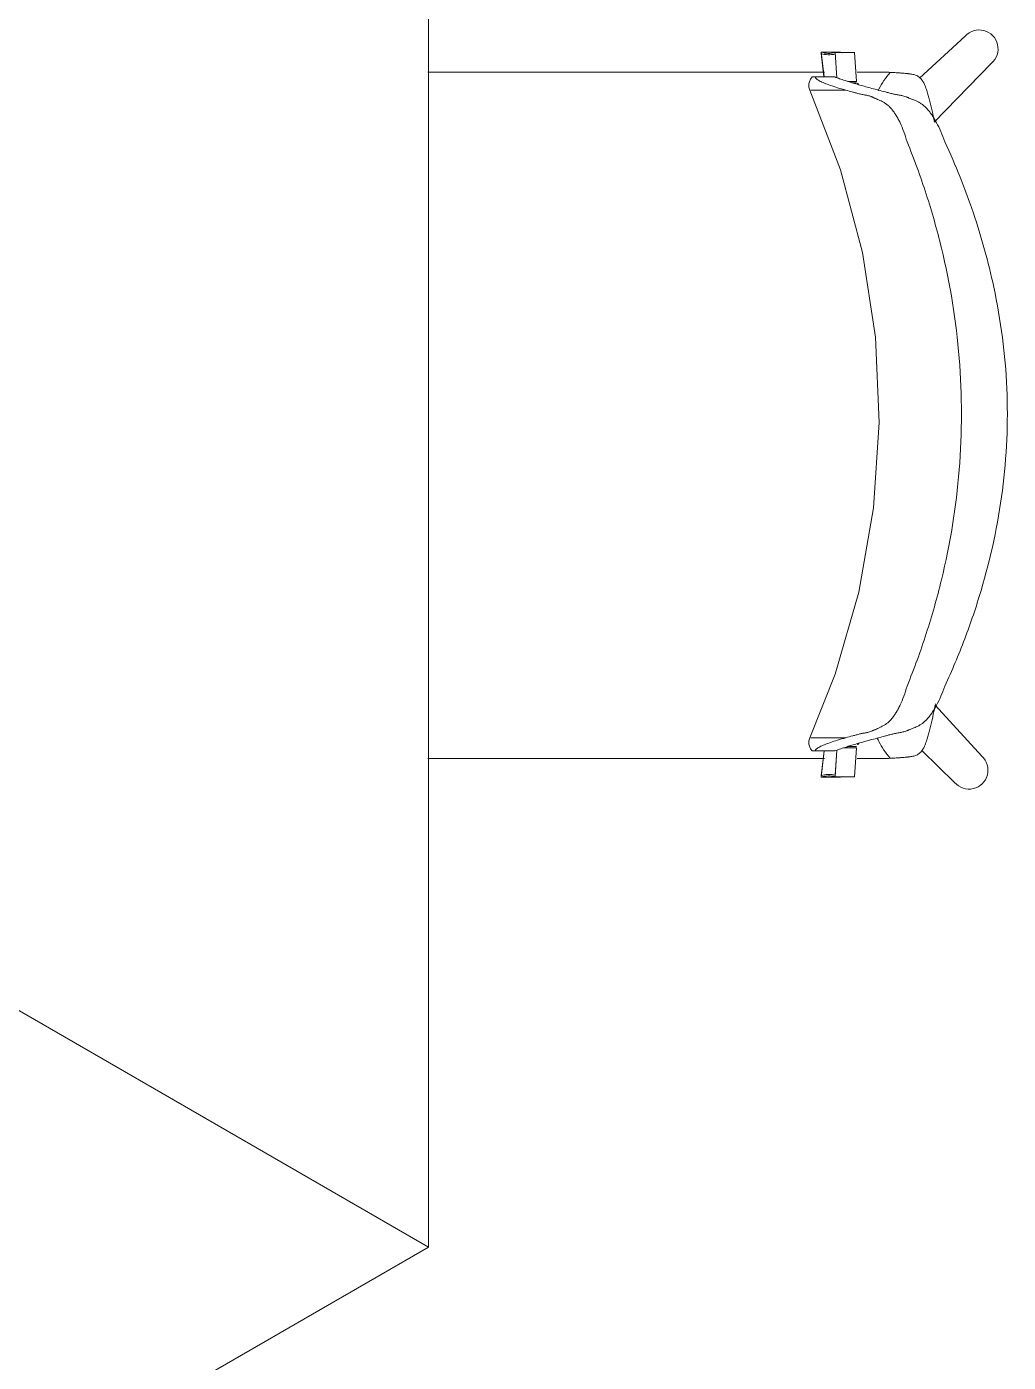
# Model space of a CAD drawing. Header units: millimetres. Extents: x 79795 to 317870, y -36033 to 97293.
# Drawn here: x 205716 to 206395, y 22138 to 23062 of the extents above; entities that cross this region are included whole.
import ezdxf

# ---------------------------------------------------------------- set-up
doc = ezdxf.new("R2010")
doc.units = ezdxf.units.MM
doc.header["$MEASUREMENT"] = 0
doc.layers.add('I-FURN', color=8, linetype='CONTINUOUS', lineweight=9)

msp = doc.modelspace()

# ---------------------------------------------------------------- linework, layer by layer
at = {"layer": 'I-FURN'}
for p, q in [((205993.84, 22218.07), (205993.81, 23368.07)), ((206364.78, 23055.22), (206333.24, 23026.24)), ((206265.24, 23044.25), (206267.3, 23027.07)), ((206278.57, 23044.25), (206265.24, 23044.25)), ((206265.27, 23043.3), (206267.21, 23027.07)), ((206276.14, 23026.56), (206274.96, 23043.92)), ((206274.96, 23043.92), (206288.29, 23043.92)), ((206288.29, 23043.92), (206289.65, 23024.02)), ((206343.55, 22995.85), (206383, 23036.51)), ((206257.17, 23023.79), (206256.86, 23022.31)), ((206256.86, 23022.31), (206256.88, 23020.04)), ((206257.91, 23025.53), (206257.17, 23023.79)), ((206259, 23027.07), (206257.91, 23025.53)), ((206261.07, 23027.07), (206274.7, 23027.07)), ((206289.65, 23024.02), (206283.75, 23024.02)), ((206289.68, 23023.07), (206286.66, 23023.07)), ((206256.88, 23020.04), (206257.43, 23017.96)), ((206257.43, 23017.96), (206278.7, 22962.82)), ((206278.7, 22962.82), (206293.89, 22905.7)), ((206293.89, 22905.7), (206302.82, 22847.25)), ((206302.82, 22847.25), (206305.38, 22788.18)), ((206305.38, 22788.18), (206301.54, 22729.17)), ((206301.54, 22729.17), (206291.35, 22670.92)), ((206291.35, 22670.92), (206274.92, 22614.12)), ((205993.84, 22218.07), (205296.96, 22620.39)), ((205296.96, 22620.39), (205993.84, 22218.07)), ((206274.92, 22614.12), (206257.43, 22570.19)), ((206376.3, 22557.53), (206344.06, 22592.64)), ((206256.86, 22565.84), (206256.88, 22568.11)), ((206256.88, 22568.11), (206257.43, 22570.19)), ((206257.17, 22564.36), (206256.86, 22565.84)), ((206257.91, 22562.62), (206257.17, 22564.36)), ((206259, 22561.08), (206257.91, 22562.62)), ((206261.07, 22561.08), (206274.7, 22561.08)), ((206267.3, 22561.08), (206265.24, 22543.9)), ((206267.44, 22561.08), (206265.27, 22542.95)), ((206274.96, 22544.23), (206276.14, 22561.59)), ((206274.98, 22543.28), (206276.24, 22561.62)), ((206280.84, 22563.18), (206289.68, 22563.18)), ((206283.75, 22564.14), (206289.65, 22564.14)), ((206289.68, 22563.18), (206288.32, 22543.28)), ((206334.8, 22561.44), (206357.58, 22539.32)), ((206265.27, 22542.95), (206278.6, 22542.95)), ((206288.32, 22543.28), (206274.98, 22543.28)), ((204997.92, 21643.05), (205993.84, 22218.07))]:
    msp.add_line(p, q, dxfattribs=at)
for centre, start, end in [((206374.51, 23046.47), 310.41756, 138.03379), ((206367.55, 22547.8), 220.39413, 48.01036)]:
    msp.add_arc(centre, 13.09, start, end, dxfattribs=at)
for centre, start_param, end_param in [((206270.63, 23060.74), 5.960696, 6.540192), ((206270.66, 23059.79), 5.960696, 6.540192), ((206283.96, 23060.74), 5.960696, 6.044337), ((206270.63, 22527.41), 2.884586, 3.464082), ((206270.66, 22526.46), 2.884586, 3.464082), ((206283.99, 22526.46), 3.380441, 3.464082)]:
    msp.add_ellipse(centre, major_axis=(0, -17.39), ratio=0.978487, start_param=start_param, end_param=end_param, dxfattribs=at)
for points, knots in [([(205993.52, 23030.46), (205993.74, 23030.46), (205996.44, 23030.46), (206001.65, 23030.46), (206009.26, 23030.46), (206016.89, 23030.46), (206026.97, 23030.46), (206039.45, 23030.46), (206051.9, 23030.46), (206061.94, 23030.46), (206069.57, 23030.46), (206077.21, 23030.46), (206087.29, 23030.46), (206099.8, 23030.46), (206114.76, 23030.46), (206129.93, 23030.46), (206145.07, 23030.46), (206159.96, 23030.46), (206172.4, 23030.46), (206182.44, 23030.46), (206190.06, 23030.46), (206197.64, 23030.46), (206207.54, 23030.46), (206219.78, 23030.46), (206232.14, 23030.46), (206242.25, 23030.46), (206249.98, 23030.46), (206257.79, 23030.46), (206263.63, 23030.46), (206266.9, 23030.46), (206267.6, 23030.46)], [-0.7515277, -0.7515277, -0.7515277, -0.7515277, -0.75, -0.7321429, -0.7142857, -0.6964286, -0.6785714, -0.6428571, -0.6071429, -0.5892857, -0.5714286, -0.5535714, -0.5357143, -0.5, -0.4642857, -0.4285714, -0.3928571, -0.3571429, -0.3214286, -0.3035714, -0.2857143, -0.2678571, -0.25, -0.2142857, -0.1785714, -0.1607143, -0.1428571, -0.125, -0.1071429, -0.1022726, -0.1022726, -0.1022726, -0.1022726]), ([(206313.03, 23030.25), (206311.44, 23028.37), (206308.59, 23024.57), (206306.04, 23020.3), (206304.87, 23017.96), (206304.69, 23017.59)], [0, 0, 0, 0, 0.02777778, 0.05555556, 0.06066679, 0.06066679, 0.06066679, 0.06066679]), ([(206313.03, 23030.25), (206314.11, 23030.19), (206315.77, 23030.1), (206317.71, 23029.98), (206318.82, 23029.91), (206319.64, 23029.86), (206320.44, 23029.8), (206321.45, 23029.73), (206322.67, 23029.63), (206323.9, 23029.52), (206324.79, 23029.42), (206325.3, 23029.36), (206325.69, 23029.32), (206326.09, 23029.27), (206326.6, 23029.2), (206327.48, 23029.07), (206328.68, 23028.86), (206330.03, 23028.52), (206331.25, 23028.09), (206332.47, 23027.46), (206333.65, 23026.56), (206334.57, 23025.6), (206335.22, 23024.72), (206335.65, 23024.04), (206336.05, 23023.35), (206336.55, 23022.37), (206337.13, 23021.05), (206337.77, 23019.37), (206338.38, 23017.59), (206338.91, 23015.86), (206339.36, 23014.27), (206339.79, 23012.71), (206340.23, 23011.04), (206340.69, 23009.2), (206341.28, 23006.73), (206342.31, 23002.31), (206343.12, 22998.55), (206343.62, 22996.22)], [0, 0, 0, 0, 0.0625, 0.09375, 0.109375, 0.125, 0.140625, 0.15625, 0.1875, 0.21875, 0.234375, 0.242188, 0.25, 0.257812, 0.265625, 0.28125, 0.3125, 0.34375, 0.375, 0.40625, 0.4375, 0.46875, 0.484375, 0.5, 0.515625, 0.53125, 0.5625, 0.59375, 0.625, 0.65625, 0.6875, 0.71875, 0.75, 0.78125, 0.8125, 0.875, 1, 1, 1, 1]), ([(206261.07, 23027.07), (206260.51, 23027.07), (206259.69, 23027.07), (206259.03, 23027.07), (206258.92, 23027.07), (206259.56, 23027.07), (206260.34, 23027.07), (206260.71, 23027.07)], [0, 0, 0, 0, 0.125, 0.25, 0.375, 0.5, 0.5828112, 0.5828112, 0.5828112, 0.5828112]), ([(206281.84, 23024.64), (206283.73, 23023.96), (206286.96, 23022.91), (206291.98, 23021.46), (206296.07, 23020.33), (206300.3, 23019.19), (206304.79, 23018), (206308.84, 23016.92), (206312.19, 23016.05), (206314.33, 23015.48), (206316.05, 23015.08), (206317.73, 23014.77), (206319.43, 23014.5), (206321.17, 23014.15), (206322.52, 23013.81), (206323.69, 23013.44), (206324.54, 23013.13), (206325.03, 23012.93), (206325.41, 23012.77), (206325.79, 23012.6), (206326.3, 23012.39), (206327.21, 23012.03), (206328.54, 23011.51), (206330.19, 23010.85), (206331.88, 23010.08), (206333.6, 23009.16), (206335.32, 23008.03), (206336.75, 23006.88), (206337.73, 23005.93), (206338.29, 23005.34), (206338.7, 23004.88), (206339.11, 23004.39), (206339.66, 23003.73), (206340.61, 23002.53), (206341.95, 23000.66), (206343.53, 22998.18), (206345.59, 22994.57), (206348.07, 22989.47), (206349.92, 22984.74), (206350.8, 22982.22)], [0, 0, 0, 0, 0.142857, 0.214286, 0.285714, 0.357143, 0.428571, 0.5, 0.535714, 0.571429, 0.589286, 0.607143, 0.642857, 0.660714, 0.678571, 0.696429, 0.705357, 0.709821, 0.714286, 0.71875, 0.723214, 0.732143, 0.75, 0.767857, 0.785714, 0.803571, 0.821429, 0.839286, 0.848214, 0.852679, 0.857143, 0.861607, 0.866071, 0.875, 0.892857, 0.910714, 0.928571, 0.964286, 1, 1, 1, 1]), ([(206258.09, 23017.96), (206258.35, 23017.96), (206258.99, 23017.96), (206260.98, 23017.96), (206264.89, 23017.96), (206272.09, 23017.96), (206278.62, 23017.96), (206282.38, 23017.96)], [0.4444444, 0.4444444, 0.4444444, 0.4444444, 0.5138889, 0.5833333, 0.7222222, 0.8611111, 1, 1, 1, 1]), ([(206324.73, 22982.22), (206324.02, 22984.7), (206322.52, 22989.35), (206320.41, 22994.4), (206318.6, 22997.99), (206317.19, 23000.46), (206315.97, 23002.33), (206315.1, 23003.54), (206314.59, 23004.2), (206314.21, 23004.69), (206313.83, 23005.15), (206313.3, 23005.75), (206312.36, 23006.71), (206310.97, 23007.91), (206309.27, 23009.09), (206307.55, 23010.07), (206305.87, 23010.89), (206304.23, 23011.61), (206302.94, 23012.15), (206302.07, 23012.53), (206301.59, 23012.75), (206301.24, 23012.92), (206300.89, 23013.08), (206300.44, 23013.28), (206299.67, 23013.59), (206298.64, 23013.95), (206297.48, 23014.26), (206295.99, 23014.57), (206294.54, 23014.79), (206293.06, 23015.07), (206291.89, 23015.34), (206290.68, 23015.67), (206289.09, 23016.09), (206286.3, 23016.85), (206283.94, 23017.51), (206282.38, 23017.96)], [0, 0, 0, 0, 0.0625, 0.125, 0.15625, 0.1875, 0.21875, 0.234375, 0.242188, 0.25, 0.257812, 0.265625, 0.28125, 0.3125, 0.34375, 0.375, 0.40625, 0.4375, 0.46875, 0.484375, 0.492188, 0.5, 0.507812, 0.515625, 0.53125, 0.5625, 0.59375, 0.625, 0.6875, 0.71875, 0.75, 0.78125, 0.8125, 0.875, 1, 1, 1, 1]), ([(206324.73, 22605.94), (206329.59, 22617.88), (206338.41, 22642.04), (206352.46, 22691.62), (206362.81, 22755.33), (206362.81, 22832.81), (206352.46, 22896.52), (206338.41, 22946.11), (206329.59, 22970.27), (206324.73, 22982.22)], [-1, -1, -1, -1, -0.9, -0.8, -0.6, -0.4, -0.2, -0.1, 0, 0, 0, 0]), ([(206350.8, 22982.22), (206358.28, 22966.15), (206371.44, 22933.3), (206387.23, 22876.38), (206395.73, 22811.85), (206392.57, 22740.89), (206380.08, 22683.09), (206364.94, 22638.37), (206355.79, 22616.65), (206350.8, 22605.94)], [-1, -1, -1, -1, -0.863636, -0.727273, -0.545455, -0.363636, -0.181818, -0.090909, 0, 0, 0, 0]), ([(206350.8, 22605.94), (206349.92, 22603.41), (206348.07, 22598.69), (206345.59, 22593.58), (206343.53, 22589.97), (206341.95, 22587.49), (206340.61, 22585.63), (206339.66, 22584.42), (206339.11, 22583.76), (206338.7, 22583.28), (206338.29, 22582.81), (206337.73, 22582.23), (206336.75, 22581.28), (206335.32, 22580.12), (206333.6, 22578.99), (206331.88, 22578.07), (206330.19, 22577.3), (206328.54, 22576.64), (206327.21, 22576.12), (206326.3, 22575.76), (206325.79, 22575.55), (206325.41, 22575.39), (206325.03, 22575.23), (206324.54, 22575.03), (206323.69, 22574.71), (206322.52, 22574.35), (206321.17, 22574.01), (206319.43, 22573.65), (206317.73, 22573.38), (206316.05, 22573.07), (206314.76, 22572.77), (206313.47, 22572.44), (206311.77, 22572), (206308.84, 22571.23), (206304.79, 22570.15), (206300.3, 22568.96), (206296.07, 22567.82), (206291.98, 22566.7), (206288.21, 22565.61), (206284.81, 22564.54), (206282.78, 22563.85), (206281.84, 22563.51)], [0, 0, 0, 0, 0.035714, 0.071429, 0.089286, 0.107143, 0.125, 0.133929, 0.138393, 0.142857, 0.147321, 0.151786, 0.160714, 0.178571, 0.196429, 0.214286, 0.232143, 0.25, 0.267857, 0.276786, 0.28125, 0.285714, 0.290179, 0.294643, 0.303571, 0.321429, 0.339286, 0.357143, 0.392857, 0.410714, 0.428571, 0.446429, 0.464286, 0.5, 0.571429, 0.642857, 0.714286, 0.785714, 0.857143, 0.928571, 1, 1, 1, 1]), ([(206282.38, 22570.19), (206283.94, 22570.64), (206286.3, 22571.3), (206289.09, 22572.06), (206290.68, 22572.48), (206291.89, 22572.81), (206293.06, 22573.09), (206294.54, 22573.36), (206295.99, 22573.58), (206297.48, 22573.89), (206298.64, 22574.21), (206299.67, 22574.56), (206300.44, 22574.87), (206300.89, 22575.07), (206301.24, 22575.24), (206301.59, 22575.4), (206302.07, 22575.62), (206302.94, 22576), (206304.23, 22576.55), (206305.87, 22577.26), (206307.55, 22578.09), (206309.27, 22579.06), (206310.97, 22580.24), (206312.36, 22581.44), (206313.3, 22582.41), (206313.83, 22583), (206314.21, 22583.47), (206314.59, 22583.95), (206315.1, 22584.61), (206315.97, 22585.82), (206317.19, 22587.69), (206318.6, 22590.16), (206320.41, 22593.75), (206322.52, 22598.8), (206324.02, 22603.46), (206324.73, 22605.94)], [0, 0, 0, 0, 0.125, 0.1875, 0.21875, 0.25, 0.28125, 0.3125, 0.375, 0.40625, 0.4375, 0.46875, 0.484375, 0.492188, 0.5, 0.507812, 0.515625, 0.53125, 0.5625, 0.59375, 0.625, 0.65625, 0.6875, 0.71875, 0.734375, 0.742188, 0.75, 0.757812, 0.765625, 0.78125, 0.8125, 0.84375, 0.875, 0.9375, 1, 1, 1, 1]), ([(206343.62, 22590.03), (206343.12, 22587.7), (206342.31, 22583.94), (206341.28, 22579.51), (206340.69, 22577.05), (206340.23, 22575.21), (206339.79, 22573.54), (206339.36, 22571.98), (206338.91, 22570.39), (206338.38, 22568.66), (206337.77, 22566.88), (206337.13, 22565.2), (206336.55, 22563.88), (206336.05, 22562.9), (206335.65, 22562.21), (206335.22, 22561.53), (206334.57, 22560.65), (206333.65, 22559.69), (206332.47, 22558.79), (206331.25, 22558.16), (206330.03, 22557.73), (206328.68, 22557.39), (206327.48, 22557.18), (206326.6, 22557.05), (206326.09, 22556.98), (206325.69, 22556.93), (206325.3, 22556.88), (206324.79, 22556.83), (206323.9, 22556.73), (206322.67, 22556.62), (206321.45, 22556.52), (206320.44, 22556.45), (206319.64, 22556.39), (206318.82, 22556.34), (206317.71, 22556.27), (206315.77, 22556.15), (206314.11, 22556.06), (206313.03, 22556)], [0, 0, 0, 0, 0.125, 0.1875, 0.21875, 0.25, 0.28125, 0.3125, 0.34375, 0.375, 0.40625, 0.4375, 0.46875, 0.484375, 0.5, 0.515625, 0.53125, 0.5625, 0.59375, 0.625, 0.65625, 0.6875, 0.71875, 0.734375, 0.742188, 0.75, 0.757812, 0.765625, 0.78125, 0.8125, 0.84375, 0.859375, 0.875, 0.890625, 0.90625, 0.9375, 1, 1, 1, 1]), ([(206282.38, 22570.19), (206279.37, 22570.19), (206274, 22570.19), (206267.61, 22570.19), (206262.87, 22570.19), (206260.21, 22570.19), (206258.79, 22570.19), (206258.29, 22570.19), (206258.09, 22570.19)], [0, 0, 0, 0, 0.1111111, 0.2222222, 0.3333333, 0.4444444, 0.5, 0.5555556, 0.5555556, 0.5555556, 0.5555556]), ([(206304.05, 22570.01), (206304.43, 22569.19), (206305.78, 22566.39), (206308.59, 22561.68), (206311.44, 22557.88), (206313.03, 22556)], [0.93303317, 0.93303317, 0.93303317, 0.93303317, 0.94444444, 0.97222222, 1, 1, 1, 1]), ([(206260.7, 22561.08), (206260.33, 22561.08), (206259.54, 22561.08), (206258.92, 22561.08), (206259.03, 22561.08), (206259.69, 22561.08), (206260.51, 22561.08), (206261.07, 22561.08)], [0.4162183, 0.4162183, 0.4162183, 0.4162183, 0.5, 0.625, 0.75, 0.875, 1, 1, 1, 1]), ([(206267.53, 22555.79), (206267.08, 22555.79), (206261.54, 22555.79), (206250.75, 22555.79), (206235.33, 22555.79), (206220.27, 22555.79), (206207.77, 22555.79), (206197.71, 22555.79), (206190.04, 22555.79), (206182.36, 22555.79), (206172.27, 22555.79), (206159.79, 22555.79), (206147.36, 22555.79), (206137.37, 22555.79), (206129.79, 22555.79), (206122.22, 22555.79), (206112.26, 22555.79), (206099.92, 22555.79), (206087.55, 22555.79), (206077.53, 22555.79), (206069.91, 22555.79), (206062.26, 22555.79), (206052.16, 22555.79), (206039.58, 22555.79), (206024.47, 22555.79), (206009.12, 22555.79), (205998.81, 22555.79), (205993.65, 22555.79), (205993.5, 22555.79)], [-0.896036, -0.896036, -0.896036, -0.896036, -0.8928571, -0.8571429, -0.8214286, -0.7857143, -0.75, -0.7321429, -0.7142857, -0.6964286, -0.6785714, -0.6428571, -0.6071429, -0.5892857, -0.5714286, -0.5535714, -0.5357143, -0.5, -0.4642857, -0.4464286, -0.4285714, -0.4107143, -0.3928571, -0.3571429, -0.3214286, -0.2857143, -0.25, -0.2489174, -0.2489174, -0.2489174, -0.2489174])]:
    msp.add_open_spline(points, degree=3, knots=knots, dxfattribs=at)
for points in [[(206290.21, 23030.46), (206296.72, 23030.46), (206303.04, 23030.46), (206309.18, 23030.46)], [(206309.18, 23030.46), (206309.82, 23030.42), (206311.11, 23030.35), (206312.39, 23030.28), (206313.03, 23030.25)], [(206282.38, 23017.96), (206280.35, 23018.5), (206276.53, 23019.59), (206271.57, 23021.24), (206267.36, 23022.76), (206264.1, 23024.24), (206261.97, 23025.73), (206261.25, 23026.64), (206261.07, 23027.07)], [(206274.7, 23027.07), (206275.79, 23026.69), (206278.04, 23025.88), (206280.53, 23025.05), (206281.84, 23024.64)], [(206291.24, 23021.73), (206290.98, 23022.13), (206290.71, 23022.54), (206290.45, 23022.89)], [(206343.62, 22590.03), (206343.85, 22591.25), (206344.08, 22592.47), (206344.31, 22593.69)], [(206344.3, 22593.63), (206344.07, 22592.43), (206343.85, 22591.23), (206343.62, 22590.03)], [(206261.07, 22561.08), (206261.25, 22561.51), (206261.97, 22562.42), (206264.1, 22563.92), (206267.36, 22565.39), (206271.57, 22566.91), (206276.53, 22568.57), (206280.35, 22569.66), (206282.38, 22570.19)], [(206281.84, 22563.51), (206280.53, 22563.1), (206278.04, 22562.27), (206275.79, 22561.46), (206274.7, 22561.08)], [(206290.45, 22565.26), (206290.71, 22565.63), (206290.98, 22566.01), (206291.25, 22566.41)], [(206309.18, 22555.79), (206303.07, 22555.79), (206296.77, 22555.79), (206290.27, 22555.79)], [(206313.03, 22556), (206312.39, 22555.96), (206311.11, 22555.9), (206309.82, 22555.83), (206309.18, 22555.79)]]:
    msp.add_open_spline(points, degree=3, dxfattribs=at)

doc.saveas('drawing.dxf')
